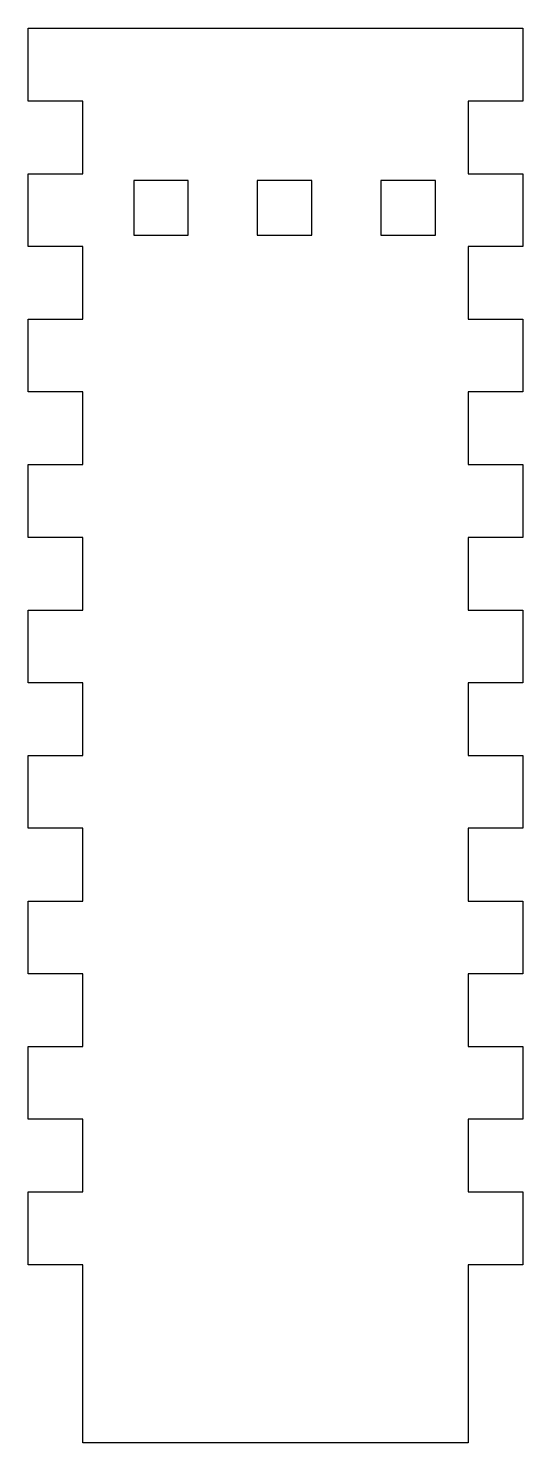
# Model space of a CAD drawing. Header units: millimetres. Extents: x -197 to -163, y 85.8 to 183.
import ezdxf

# ---------------------------------------------------------------- set-up
doc = ezdxf.new("R2010")
doc.units = ezdxf.units.MM
doc.layers.get('0').update_dxf_attribs({"linetype": 'CONTINUOUS'})

msp = doc.modelspace()

# ---------------------------------------------------------------- linework, layer by layer
for points in [[(-163, 123), (-163, 118), (-166.75, 118), (-166.75, 113), (-163, 113), (-163, 108), (-166.75, 108), (-166.75, 103), (-163, 103), (-163, 98), (-166.75, 98), (-166.75, 85.76), (-193.25, 85.76), (-193.25, 98), (-197, 98), (-197, 103), (-193.25, 103), (-193.25, 108), (-197, 108), (-197, 113), (-193.25, 113), (-193.25, 118), (-197, 118), (-197, 123), (-193.25, 123), (-193.25, 128), (-197, 128), (-197, 133), (-193.25, 133), (-193.25, 138), (-197, 138), (-197, 143), (-193.25, 143), (-193.25, 148), (-197, 148), (-197, 153), (-193.25, 153), (-193.25, 158), (-197, 158), (-197, 163), (-193.25, 163), (-193.25, 168), (-197, 168), (-197, 173), (-193.25, 173), (-193.25, 178), (-197, 178), (-197, 183), (-163, 183), (-163, 178), (-166.75, 178), (-166.75, 173), (-163, 173), (-163, 168), (-166.75, 168), (-166.75, 163), (-163, 163), (-163, 158), (-166.75, 158), (-166.75, 153), (-163, 153), (-163, 148), (-166.75, 148), (-166.75, 143), (-163, 143), (-163, 138), (-166.75, 138), (-166.75, 133), (-163, 133), (-163, 128), (-166.75, 128), (-166.75, 123)], [(-189.75, 168.781), (-186, 168.781), (-186, 172.531), (-189.75, 172.531)], [(-181.25, 168.781), (-177.5, 168.781), (-177.5, 172.531), (-181.25, 172.531)], [(-172.75, 168.781), (-169, 168.781), (-169, 172.531), (-172.75, 172.531)]]:
    msp.add_lwpolyline(points, close=True)

doc.saveas('drawing.dxf')
